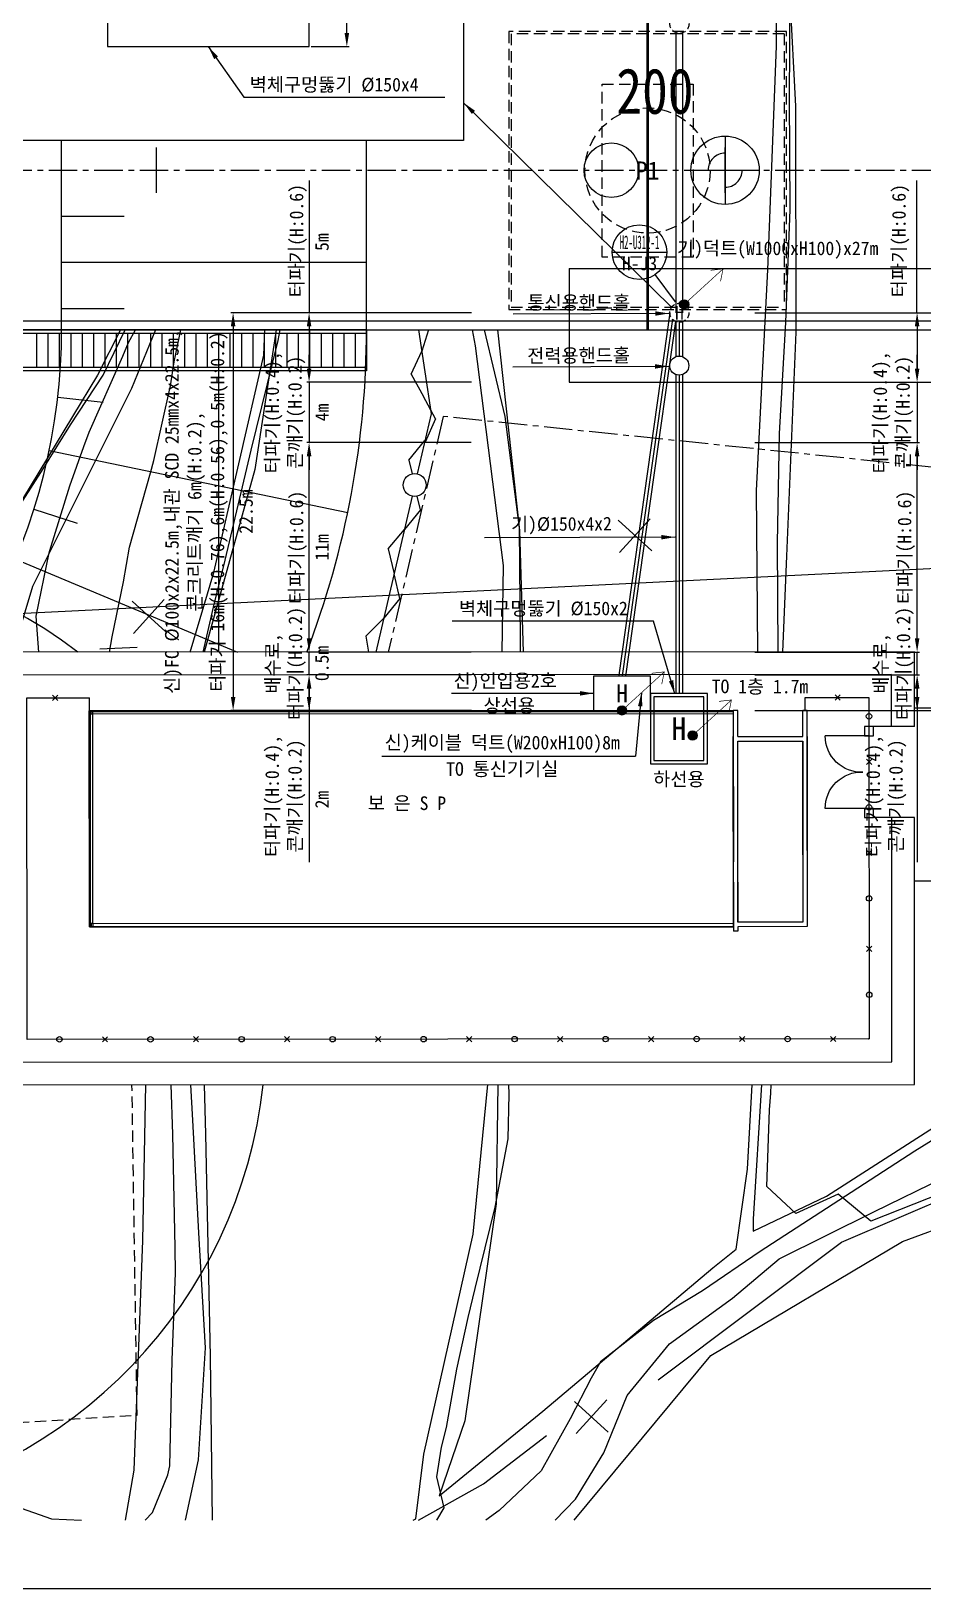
# Model space of a CAD drawing. Extents: x 47110 to 47479, y 244632 to 244785.
# Drawn here: x 47367.6 to 47406.8, y 244632 to 244700.4 of the extents above; entities that cross this region are included whole.
import ezdxf
from ezdxf.enums import TextEntityAlignment as Align

# ---------------------------------------------------------------- set-up
doc = ezdxf.new("R2010")
doc.units = 0
doc.header["$MEASUREMENT"] = 0
for name, pattern in [('A-CENTR01', [2, 1.25, -0.25, 0.25, -0.25]), ('CENTER', [2, 1.25, -0.25, 0.25, -0.25]), ('DASHED', [0.75, 0.5, -0.25]), ('HIDDEN', [0.375, 0.25, -0.125]), ('JTBR$0$DASHED', [0.75, 0.5, -0.25]), ('PM$0$CONTINUOUS', [0]), ('TYPE0', [0])]:
    doc.linetypes.add(name, pattern=pattern)
doc.layers.get('Defpoints').update_dxf_attribs({"linetype": 'CONTINUOUS'})
for name, color, linetype in [('TT-BASE', 253, 'CONTINUOUS'), ('TT-CNTL', 1, 'A-CENTR01'), ('TT-LEAL', 1, 'CONTINUOUS'), ('TT-LEAT', 3, 'CONTINUOUS'), ('TT-TEXT', 3, 'CONTINUOUS'), ('TX-LINE', 2, 'CONTINUOUS'), ('TZ-DIMS', 1, 'CONTINUOUS'), ('TZ-LEAL', 1, 'CONTINUOUS'), ('TZ-LINE', 7, 'CONTINUOUS'), ('TZ-TEX2', 3, 'CONTINUOUS'), ('TZ-TEXT', 6, 'CONTINUOUS')]:
    doc.layers.add(name, color=color, linetype=linetype)
doc.layers.add('TX-PAPR', color=2, linetype='CONTINUOUS', plot=False)
doc.styles.get("Standard").update_dxf_attribs({"font": 'GulimChe.ttf'})
doc.linetypes.add('ZIGZAG', pattern='A,0.00254,-5.08,[131,ltypeshp.shx,S=5.08,R=0,X=-5.08,Y=0],-10.16,[131,ltypeshp.shx,S=5.08,R=180,X=5.08,Y=0],-5.08', length=20.32254)
doc.dimstyles.new('D200', dxfattribs={"dimscale": 0.2, "dimtxt": 3, "dimasz": 3, "dimexe": 0.5, "dimexo": 0.5, "dimgap": 0.5, "dimtad": 1, "dimdec": 0, "dimzin": 1, "dimdsep": 46, "dimlunit": 6, "dimtxsty": 'Standard', "dimcen": 1, "dimclrd": 1, "dimclre": 1, "dimclrt": 3, "dimadec": 0, "dimazin": 0, "dimtfac": 1, "dimtdec": 0, "dimtix": 1, "dimtmove": 2, "dimatfit": 3, "dimfxl": 0, "dimtvp": 2, "dimlwd": -1, "dimlwe": -1, "dimarcsym": 0})
doc.dimstyles.new('지시선200', dxfattribs={"dimscale": 0.2, "dimtxt": 3, "dimasz": 3, "dimexe": 0.5, "dimexo": 0.5, "dimgap": 0.5, "dimtad": 1, "dimdec": 0, "dimzin": 1, "dimdsep": 46, "dimlunit": 6, "dimtxsty": 'Standard', "dimcen": 1, "dimclrd": 6, "dimclre": 6, "dimclrt": 3, "dimadec": 0, "dimazin": 0, "dimtfac": 1, "dimtdec": 0, "dimtix": 1, "dimtmove": 2, "dimatfit": 3, "dimfxl": 0, "dimtvp": 2, "dimlwd": -1, "dimlwe": -1, "dimarcsym": 0})

# ---------------------------------------------------------------- blocks, each defined once
blk = doc.blocks.new('*D8')
at = {"layer": 'Defpoints', "color": 0}
for p in [(47379.836, 244708.964), (47381.497, 244708.964), (47379.836, 244699.724)]:
    blk.add_point(p, dxfattribs=at)
at = {"layer": 'TZ-DIMS', "color": 1}
for p, q in [((47379.936, 244708.964), (47381.597, 244708.964)), ((47381.497, 244700.324), (47381.497, 244708.364)), ((47379.936, 244699.724), (47381.597, 244699.724))]:
    blk.add_line(p, q, dxfattribs=at)
for points in [[(47381.397, 244708.364), (47381.597, 244708.364), (47381.497, 244708.964)], [(47381.397, 244700.324), (47381.597, 244700.324), (47381.497, 244699.724)]]:
    blk.add_solid(points, dxfattribs=at)
at = {"layer": 'TZ-DIMS', "color": 3, "insert": (47381.09, 244704.344), "char_height": 0.6, "attachment_point": 5, "rotation": 90}
blk.add_mtext('2.0', dxfattribs=at)
blk = doc.blocks.new('*D19')
at = {"layer": 'Defpoints', "color": 0, "ltscale": 2}
for p in [(47387.073, 244688.038), (47376.5, 244670.565), (47387.07, 244670.565)]:
    blk.add_point(p, dxfattribs=at)
at = {"layer": 'TZ-TEXT', "color": 1, "ltscale": 2}
for p, q in [((47386.973, 244688.038), (47376.4, 244688.038)), ((47376.5, 244687.438), (47376.5, 244671.165)), ((47386.97, 244670.565), (47376.4, 244670.565))]:
    blk.add_line(p, q, dxfattribs=at)
for points in [[(47376.4, 244687.438), (47376.6, 244687.438), (47376.5, 244688.038)], [(47376.4, 244671.165), (47376.6, 244671.165), (47376.5, 244670.565)]]:
    blk.add_solid(points, dxfattribs=at)
at = {"layer": 'TZ-TEXT', "color": 3, "ltscale": 2, "insert": (47374.887, 244679.302), "char_height": 0.8, "attachment_point": 5, "rotation": 90}
blk.add_mtext('{\\H0.75x;\\C6;신)FC Ø100x2x22.5m,내관 SCD 25mmx4x22.5m,\\P콘크리트깨기 6m(H:0.2),\\P터파기 16m(H:0.76),6m(H:0.56),0.5m(H:0.2)}', dxfattribs=at)
blk = doc.blocks.new('*D20')
at = {"layer": 'Defpoints', "color": 0, "ltscale": 2}
for p in [(47379.838, 244672.131), (47387.069, 244672.131), (47387.07, 244670.565)]:
    blk.add_point(p, dxfattribs=at)
at = {"layer": 'TZ-TEXT', "color": 1, "ltscale": 2}
for p, q in [((47386.969, 244672.131), (47379.738, 244672.131)), ((47379.838, 244671.165), (47379.838, 244671.531)), ((47386.97, 244670.565), (47379.738, 244670.565))]:
    blk.add_line(p, q, dxfattribs=at)
for points in [[(47379.738, 244671.531), (47379.938, 244671.531), (47379.838, 244672.131)], [(47379.738, 244671.165), (47379.938, 244671.165), (47379.838, 244670.565)]]:
    blk.add_solid(points, dxfattribs=at)
at = {"layer": 'TZ-TEXT', "color": 3, "ltscale": 2, "insert": (47378.793, 244666.811), "char_height": 0.8, "attachment_point": 5, "rotation": 90}
blk.add_mtext('{\\H0.75x;\\C6;터파기(H:0.4),\\P콘깨기(H:0.2)}', dxfattribs=at)
blk = doc.blocks.new('*D21')
at = {"layer": 'Defpoints', "color": 0, "ltscale": 2}
for p in [(47379.838, 244673.131), (47387.068, 244673.131), (47387.069, 244672.131)]:
    blk.add_point(p, dxfattribs=at)
at = {"layer": 'TZ-TEXT', "color": 1, "ltscale": 2}
for p, q in [((47379.838, 244673.731), (47379.838, 244674.331)), ((47386.968, 244673.131), (47379.738, 244673.131)), ((47379.838, 244672.131), (47379.838, 244673.131)), ((47386.969, 244672.131), (47379.738, 244672.131)), ((47379.838, 244671.531), (47379.838, 244670.931))]:
    blk.add_line(p, q, dxfattribs=at)
for points in [[(47379.738, 244673.731), (47379.938, 244673.731), (47379.838, 244673.131)], [(47379.738, 244671.531), (47379.938, 244671.531), (47379.838, 244672.131)]]:
    blk.add_solid(points, dxfattribs=at)
at = {"layer": 'TZ-TEXT', "color": 3, "ltscale": 2, "insert": (47378.813, 244672.631), "char_height": 0.8, "attachment_point": 5, "rotation": 90}
blk.add_mtext('{\\H0.75x;\\C6;배수로,\\P터파기(H:0.2)}', dxfattribs=at)
blk = doc.blocks.new('*D22')
at = {"layer": 'Defpoints', "color": 0, "ltscale": 2}
for p in [(47379.838, 244682.331), (47387.068, 244682.331), (47387.068, 244673.131)]:
    blk.add_point(p, dxfattribs=at)
at = {"layer": 'TZ-TEXT', "color": 1, "ltscale": 2}
for p, q in [((47386.968, 244682.331), (47379.738, 244682.331)), ((47379.838, 244673.731), (47379.838, 244681.731)), ((47386.968, 244673.131), (47379.738, 244673.131))]:
    blk.add_line(p, q, dxfattribs=at)
for points in [[(47379.738, 244681.731), (47379.938, 244681.731), (47379.838, 244682.331)], [(47379.738, 244673.731), (47379.938, 244673.731), (47379.838, 244673.131)]]:
    blk.add_solid(points, dxfattribs=at)
at = {"layer": 'TZ-TEXT', "color": 3, "ltscale": 2, "insert": (47379.361, 244677.731), "char_height": 0.8, "attachment_point": 5, "rotation": 90}
blk.add_mtext('{\\H0.75x;\\C6;터파기(H:0.6)}', dxfattribs=at)
blk = doc.blocks.new('*D23')
at = {"layer": 'Defpoints', "color": 0, "ltscale": 2}
for p in [(47387.073, 244688.038), (47379.838, 244684.982), (47387.073, 244684.982)]:
    blk.add_point(p, dxfattribs=at)
at = {"layer": 'TZ-TEXT', "color": 1, "ltscale": 2}
for p, q in [((47386.973, 244688.038), (47379.738, 244688.038)), ((47379.838, 244687.438), (47379.838, 244685.582)), ((47386.973, 244684.982), (47379.738, 244684.982))]:
    blk.add_line(p, q, dxfattribs=at)
for points in [[(47379.738, 244687.438), (47379.938, 244687.438), (47379.838, 244688.038)], [(47379.738, 244685.582), (47379.938, 244685.582), (47379.838, 244684.982)]]:
    blk.add_solid(points, dxfattribs=at)
at = {"layer": 'TZ-TEXT', "color": 3, "ltscale": 2, "insert": (47379.361, 244691.201), "char_height": 0.8, "attachment_point": 5, "rotation": 90}
blk.add_mtext('{\\H0.75x;\\C6;터파기(H:0.6)}', dxfattribs=at)
blk = doc.blocks.new('*D24')
at = {"layer": 'Defpoints', "color": 0, "ltscale": 2}
for p in [(47387.073, 244684.982), (47379.838, 244682.331), (47387.068, 244682.331)]:
    blk.add_point(p, dxfattribs=at)
at = {"layer": 'TZ-TEXT', "color": 1, "ltscale": 2}
for p, q in [((47379.838, 244685.582), (47379.838, 244686.182)), ((47386.973, 244684.982), (47379.738, 244684.982)), ((47379.838, 244684.982), (47379.838, 244682.331)), ((47386.968, 244682.331), (47379.738, 244682.331)), ((47379.838, 244681.731), (47379.838, 244681.131))]:
    blk.add_line(p, q, dxfattribs=at)
for points in [[(47379.738, 244685.582), (47379.938, 244685.582), (47379.838, 244684.982)], [(47379.738, 244681.731), (47379.938, 244681.731), (47379.838, 244682.331)]]:
    blk.add_solid(points, dxfattribs=at)
at = {"layer": 'TZ-TEXT', "color": 3, "ltscale": 2, "insert": (47378.793, 244683.656), "char_height": 0.8, "attachment_point": 5, "rotation": 90}
blk.add_mtext('{\\H0.75x;\\C6;터파기(H:0.4),\\P콘깨기(H:0.2)}', dxfattribs=at)
blk = doc.blocks.new('*D25')
at = {"layer": 'Defpoints', "color": 0, "ltscale": 2}
for p in [(47399.324, 244688.038), (47399.327, 244670.565), (47411.896, 244670.565)]:
    blk.add_point(p, dxfattribs=at)
at = {"layer": 'TZ-TEXT', "color": 1, "ltscale": 2}
for p, q in [((47399.424, 244688.038), (47411.996, 244688.038)), ((47411.896, 244687.438), (47411.896, 244671.165)), ((47399.427, 244670.565), (47411.996, 244670.565))]:
    blk.add_line(p, q, dxfattribs=at)
for points in [[(47411.796, 244687.438), (47411.996, 244687.438), (47411.896, 244688.038)], [(47411.796, 244671.165), (47411.996, 244671.165), (47411.896, 244670.565)]]:
    blk.add_solid(points, dxfattribs=at)
at = {"layer": 'TZ-TEXT', "color": 3, "ltscale": 2, "insert": (47410.282, 244679.302), "char_height": 0.8, "attachment_point": 5, "rotation": 90}
blk.add_mtext('{\\H0.75x;\\C6;신)FC Ø100x2x22.5m,내관 SCD 25mmx4x22.5m,\\P콘크리트깨기 6m(H:0.2),\\P터파기 16m(H:0.76),6m(H:0.56),0.5m(H:0.2)}', dxfattribs=at)
blk = doc.blocks.new('*D26')
at = {"layer": 'Defpoints', "color": 0, "ltscale": 2}
for p in [(47399.328, 244672.131), (47406.559, 244672.131), (47399.327, 244670.565)]:
    blk.add_point(p, dxfattribs=at)
at = {"layer": 'TZ-TEXT', "color": 1, "ltscale": 2}
for p, q in [((47399.428, 244672.131), (47406.659, 244672.131)), ((47406.559, 244671.165), (47406.559, 244671.531)), ((47399.427, 244670.565), (47406.659, 244670.565))]:
    blk.add_line(p, q, dxfattribs=at)
for points in [[(47406.459, 244671.531), (47406.659, 244671.531), (47406.559, 244672.131)], [(47406.459, 244671.165), (47406.659, 244671.165), (47406.559, 244670.565)]]:
    blk.add_solid(points, dxfattribs=at)
at = {"layer": 'TZ-TEXT', "color": 3, "ltscale": 2, "insert": (47405.204, 244666.811), "char_height": 0.8, "attachment_point": 5, "rotation": 90}
blk.add_mtext('{\\H0.75x;\\C6;터파기(H:0.4),\\P콘깨기(H:0.2)}', dxfattribs=at)
blk = doc.blocks.new('*D27')
at = {"layer": 'Defpoints', "color": 0, "ltscale": 2}
for p in [(47399.328, 244673.131), (47406.559, 244673.131), (47399.328, 244672.131)]:
    blk.add_point(p, dxfattribs=at)
at = {"layer": 'TZ-TEXT', "color": 1, "ltscale": 2}
for p, q in [((47406.559, 244673.731), (47406.559, 244674.331)), ((47399.428, 244673.131), (47406.659, 244673.131)), ((47406.559, 244672.131), (47406.559, 244673.131)), ((47399.428, 244672.131), (47406.659, 244672.131)), ((47406.559, 244671.531), (47406.559, 244670.931))]:
    blk.add_line(p, q, dxfattribs=at)
for points in [[(47406.459, 244673.731), (47406.659, 244673.731), (47406.559, 244673.131)], [(47406.459, 244671.531), (47406.659, 244671.531), (47406.559, 244672.131)]]:
    blk.add_solid(points, dxfattribs=at)
at = {"layer": 'TZ-TEXT', "color": 3, "ltscale": 2, "insert": (47405.535, 244672.631), "char_height": 0.8, "attachment_point": 5, "rotation": 90}
blk.add_mtext('{\\H0.75x;\\C6;배수로,\\P터파기(H:0.2)}', dxfattribs=at)
blk = doc.blocks.new('*D28')
at = {"layer": 'Defpoints', "color": 0, "ltscale": 2}
for p in [(47399.328, 244682.331), (47406.559, 244682.331), (47399.328, 244673.131)]:
    blk.add_point(p, dxfattribs=at)
at = {"layer": 'TZ-TEXT', "color": 1, "ltscale": 2}
for p, q in [((47399.428, 244682.331), (47406.659, 244682.331)), ((47406.559, 244673.731), (47406.559, 244681.731)), ((47399.428, 244673.131), (47406.659, 244673.131))]:
    blk.add_line(p, q, dxfattribs=at)
for points in [[(47406.459, 244681.731), (47406.659, 244681.731), (47406.559, 244682.331)], [(47406.459, 244673.731), (47406.659, 244673.731), (47406.559, 244673.131)]]:
    blk.add_solid(points, dxfattribs=at)
at = {"layer": 'TZ-TEXT', "color": 3, "ltscale": 2, "insert": (47406.082, 244677.731), "char_height": 0.8, "attachment_point": 5, "rotation": 90}
blk.add_mtext('{\\H0.75x;\\C6;터파기(H:0.6)}', dxfattribs=at)
blk = doc.blocks.new('*D29')
at = {"layer": 'Defpoints', "color": 0, "ltscale": 2}
for p in [(47399.324, 244688.038), (47399.324, 244684.982), (47406.559, 244684.982)]:
    blk.add_point(p, dxfattribs=at)
at = {"layer": 'TZ-TEXT', "color": 1, "ltscale": 2}
for p, q in [((47399.424, 244688.038), (47406.659, 244688.038)), ((47406.559, 244687.438), (47406.559, 244685.582)), ((47399.424, 244684.982), (47406.659, 244684.982))]:
    blk.add_line(p, q, dxfattribs=at)
for points in [[(47406.459, 244687.438), (47406.659, 244687.438), (47406.559, 244688.038)], [(47406.459, 244685.582), (47406.659, 244685.582), (47406.559, 244684.982)]]:
    blk.add_solid(points, dxfattribs=at)
at = {"layer": 'TZ-TEXT', "color": 3, "ltscale": 2, "insert": (47405.836, 244691.201), "char_height": 0.8, "attachment_point": 5, "rotation": 90}
blk.add_mtext('{\\H0.75x;\\C6;터파기(H:0.6)}', dxfattribs=at)
blk = doc.blocks.new('*D30')
at = {"layer": 'Defpoints', "color": 0, "ltscale": 2}
for p in [(47399.324, 244684.982), (47399.328, 244682.331), (47406.559, 244682.331)]:
    blk.add_point(p, dxfattribs=at)
at = {"layer": 'TZ-TEXT', "color": 1, "ltscale": 2}
for p, q in [((47406.559, 244685.582), (47406.559, 244686.182)), ((47399.424, 244684.982), (47406.659, 244684.982)), ((47406.559, 244684.982), (47406.559, 244682.331)), ((47399.428, 244682.331), (47406.659, 244682.331)), ((47406.559, 244681.731), (47406.559, 244681.131))]:
    blk.add_line(p, q, dxfattribs=at)
for points in [[(47406.459, 244685.582), (47406.659, 244685.582), (47406.559, 244684.982)], [(47406.459, 244681.731), (47406.659, 244681.731), (47406.559, 244682.331)]]:
    blk.add_solid(points, dxfattribs=at)
at = {"layer": 'TZ-TEXT', "color": 3, "ltscale": 2, "insert": (47405.515, 244683.656), "char_height": 0.8, "attachment_point": 5, "rotation": 90}
blk.add_mtext('{\\H0.75x;\\C6;터파기(H:0.4),\\P콘깨기(H:0.2)}', dxfattribs=at)

msp = doc.modelspace()

# ---------------------------------------------------------------- hatches: boundary and pattern name
at = {"layer": 'TZ-LINE'}
h = msp.add_hatch(color=256, dxfattribs=at)
h.dxf.hatch_style = 1
h.paths.add_polyline_path([(47396.122, 244688.403, 1), (47396.522, 244688.403, 1)])
h = msp.add_hatch(color=256, dxfattribs=at)
h.dxf.hatch_style = 1
h.paths.add_polyline_path([(47393.391, 244670.568, 1), (47393.791, 244670.568, 1)])
h = msp.add_hatch(color=256, dxfattribs=at)
h.dxf.hatch_style = 1
h.paths.add_polyline_path([(47396.49, 244669.469, 1), (47396.89, 244669.469, 1)])

# ---------------------------------------------------------------- linework, layer by layer
at = {"layer": 'TT-BASE', "linetype": 'Continuous'}
for p, q in [((47400.381, 244699.75), (47400.385, 244709.539)), ((47400.691, 244707.071), (47401.214, 244697.108)), ((47400.952, 244697.511), (47400.98, 244702.313)), ((47368.962, 244687.34), (47368.962, 244701.296)), ((47368.962, 244687.34), (47368.962, 244701.296)), ((47382.362, 244687.296), (47382.362, 244701.798)), ((47371.715, 244700.204), (47368.962, 244700.204)), ((47371.715, 244700.204), (47368.962, 244700.204)), ((47369.926, 244700.204), (47369.908, 244700.171)), ((47400, 244689.915), (47400.381, 244699.75)), ((47400.98, 244692.576), (47400.952, 244697.511)), ((47401.214, 244697.108), (47401.23, 244687.186)), ((47371.715, 244696.269), (47368.962, 244696.269)), ((47371.715, 244696.269), (47368.962, 244696.269)), ((47398.12, 244695.796), (47398.12, 244692.796)), ((47373.115, 244695.3), (47373.115, 244693.3)), ((47396.62, 244694.296), (47399.62, 244694.296)), ((47400.788, 244687.611), (47400.98, 244692.576)), ((47371.715, 244692.269), (47368.962, 244692.269)), ((47371.715, 244692.269), (47368.962, 244692.269)), ((47382.362, 244690.236), (47368.962, 244690.236)), ((47382.362, 244690.236), (47368.962, 244690.236)), ((47399.506, 244680.234), (47400, 244689.915)), ((47371.715, 244688.204), (47368.962, 244688.204)), ((47371.715, 244688.204), (47368.962, 244688.204)), ((47400.512, 244682.739), (47400.788, 244687.611)), ((47379.862, 244687.282), (47342.862, 244687.282)), ((47379.862, 244687.132), (47342.862, 244687.132)), ((47367.862, 244687.132), (47367.862, 244685.632)), ((47368.362, 244687.132), (47368.362, 244685.632)), ((47368.862, 244687.132), (47368.862, 244685.632)), ((47369.362, 244687.132), (47369.362, 244685.632)), ((47369.862, 244687.132), (47369.862, 244685.632)), ((47370.362, 244687.132), (47370.362, 244685.632)), ((47371.555, 244687.282), (47370.542, 244685.301)), ((47370.787, 244685.299), (47371.75, 244687.282)), ((47370.862, 244687.132), (47370.862, 244685.632)), ((47371.362, 244687.132), (47371.362, 244685.632)), ((47371.862, 244687.132), (47371.862, 244685.632)), ((47371.898, 244686.723), (47372.213, 244687.282)), ((47373.089, 244687.282), (47372.037, 244684.707)), ((47372.362, 244687.132), (47372.362, 244685.632)), ((47372.862, 244687.132), (47372.862, 244685.632)), ((47373.362, 244687.132), (47373.362, 244685.632)), ((47373.862, 244687.132), (47373.862, 244685.632)), ((47373.909, 244685.879), (47374.208, 244687.282)), ((47374.362, 244687.132), (47374.362, 244685.632)), ((47374.862, 244687.132), (47374.862, 244685.632)), ((47375.362, 244687.132), (47375.362, 244685.632)), ((47375.862, 244687.132), (47375.862, 244685.632)), ((47376.362, 244687.132), (47376.362, 244685.632)), ((47376.862, 244687.132), (47376.862, 244685.632)), ((47377.362, 244687.132), (47377.362, 244685.632)), ((47378.39, 244687.282), (47377.455, 244681.158)), ((47377.846, 244686.175), (47377.892, 244687.282)), ((47377.862, 244687.132), (47377.862, 244685.632)), ((47378.362, 244687.132), (47378.362, 244685.632)), ((47378.479, 244686.814), (47378.56, 244687.282)), ((47378.862, 244687.132), (47378.862, 244685.632)), ((47379.362, 244687.132), (47379.362, 244685.632)), ((47379.862, 244687.282), (47379.862, 244685.482)), ((47382.362, 244687.282), (47379.862, 244687.282)), ((47379.862, 244687.282), (47379.862, 244685.482)), ((47379.862, 244687.282), (47379.862, 244685.482)), ((47382.362, 244687.132), (47379.862, 244687.132)), ((47379.862, 244687.132), (47379.862, 244685.632)), ((47380.362, 244687.132), (47380.362, 244685.632)), ((47380.862, 244687.132), (47380.862, 244685.632)), ((47381.362, 244687.132), (47381.362, 244685.632)), ((47381.862, 244687.132), (47381.862, 244685.632)), ((47382.362, 244687.282), (47382.362, 244685.482)), ((47387.156, 244686.588), (47387.018, 244687.282)), ((47388.46, 244683.483), (47387.548, 244687.282)), ((47388.12, 244687.282), (47389.08, 244678.471)), ((47401.23, 244687.186), (47400.818, 244677.351)), ((47371.647, 244686.129), (47371.898, 244686.723)), ((47377.294, 244681.995), (47378.479, 244686.814)), ((47388.375, 244676.942), (47387.156, 244686.588)), ((47379.862, 244685.632), (47342.862, 244685.632)), ((47370.172, 244682.788), (47371.647, 244686.129)), ((47373.743, 244684.827), (47373.909, 244685.879)), ((47375.658, 244676.621), (47377.846, 244686.175)), ((47382.362, 244685.632), (47379.862, 244685.632)), ((47379.862, 244685.482), (47342.862, 244685.482)), ((47370.542, 244685.301), (47365.402, 244676.818)), ((47369.356, 244683.12), (47370.787, 244685.299)), ((47382.362, 244685.482), (47379.862, 244685.482)), ((47372.037, 244684.707), (47367.682, 244676.016)), ((47368.795, 244684.332), (47370.782, 244684.105)), ((47373.014, 244681.551), (47373.743, 244684.827)), ((47389.092, 244678.589), (47388.46, 244683.483)), ((47368.157, 244681.18), (47369.356, 244683.12)), ((47369.323, 244680.428), (47369.932, 244682.165)), ((47369.932, 244682.165), (47370.172, 244682.788)), ((47400.422, 244677.915), (47400.512, 244682.739)), ((47368.418, 244681.983), (47381.535, 244679.257)), ((47372.868, 244681.002), (47373.014, 244681.551)), ((47376.152, 244677.162), (47377.294, 244681.995)), ((47366.839, 244679.12), (47368.157, 244681.18)), ((47371.953, 244677.74), (47372.868, 244681.002)), ((47377.455, 244681.158), (47375.232, 244673.126)), ((47368.439, 244677.596), (47369.323, 244680.428)), ((47399.561, 244673.137), (47399.506, 244680.234)), ((47367.744, 244679.403), (47369.651, 244678.798)), ((47389.08, 244678.471), (47389.253, 244673.132)), ((47389.131, 244673.633), (47389.092, 244678.589)), ((47367.839, 244674.706), (47368.414, 244677.492)), ((47368.414, 244677.492), (47368.439, 244677.596)), ((47371.684, 244676.213), (47371.953, 244677.74)), ((47400.459, 244673.137), (47400.422, 244677.915)), ((47400.818, 244677.351), (47400.639, 244673.137)), ((47366.942, 244677.214), (47376.696, 244673.126)), ((47375.643, 244675.101), (47376.152, 244677.162)), ((47388.319, 244673.132), (47388.375, 244676.942)), ((47367.682, 244676.016), (47366.817, 244673.122)), ((47371.19, 244673.798), (47371.684, 244676.213)), ((47374.607, 244673.126), (47375.658, 244676.621)), ((47367.959, 244673.122), (47367.839, 244674.706)), ((47375.177, 244673.126), (47375.643, 244675.101)), ((47371.061, 244673.124), (47371.19, 244673.798)), ((47389.127, 244673.132), (47389.131, 244673.633)), ((47372.53, 244647.283), (47372.668, 244654.125)), ((47373.853, 244651.956), (47373.772, 244654.125)), ((47374.726, 244652.572), (47374.645, 244654.126)), ((47375.228, 244654.126), (47375.293, 244651.952)), ((47387.045, 244647.566), (47387.699, 244654.132)), ((47388.139, 244654.132), (47388.06, 244648.897)), ((47388.624, 244653.711), (47388.621, 244654.132)), ((47399.098, 244650.421), (47399.308, 244654.137)), ((47399.713, 244654.137), (47399.349, 244648.225)), ((47400.127, 244653.763), (47400.146, 244654.137)), ((47402.583, 244649.233), (47411.005, 244654.652)), ((47388.585, 244651.758), (47388.624, 244653.711)), ((47400.078, 244653.023), (47400.127, 244653.763)), ((47399.954, 244649.663), (47400.078, 244653.023)), ((47409.377, 244653.033), (47406.462, 244651.216)), ((47374.992, 244647.617), (47374.726, 244652.572)), ((47373.959, 244646.969), (47373.853, 244651.956)), ((47375.293, 244651.952), (47375.493, 244642.187)), ((47388.015, 244648.749), (47388.585, 244651.758)), ((47406.462, 244651.216), (47403.12, 244649.041)), ((47403.236, 244647.213), (47412.336, 244651.105)), ((47398.605, 244646.909), (47399.098, 244650.421)), ((47409.232, 244650.002), (47404.526, 244648.141)), ((47404.66, 244648.546), (47407.77, 244650.07)), ((47401.224, 244648.474), (47399.954, 244649.663)), ((47403.089, 244649.32), (47401.224, 244648.474)), ((47404.526, 244648.141), (47403.089, 244649.32)), ((47388.06, 244648.897), (47386.684, 244639.372)), ((47387.141, 244645.176), (47388.015, 244648.749)), ((47399.361, 244647.699), (47402.583, 244649.233)), ((47403.12, 244649.041), (47399.659, 244646.811)), ((47405.921, 244647.243), (47411.07, 244649.161)), ((47399.349, 244648.225), (47399.361, 244647.699)), ((47400.495, 244646.487), (47404.66, 244648.546)), ((47372.146, 244637.195), (47372.53, 244647.283)), ((47375.291, 244642.574), (47374.992, 244647.617)), ((47384.884, 244637.908), (47387.045, 244647.566)), ((47397.495, 244642.234), (47405.921, 244647.243)), ((47373.968, 244645.86), (47373.959, 244646.969)), ((47395.185, 244641.164), (47403.236, 244647.213)), ((47399.659, 244646.811), (47397.128, 244645.07)), ((47397.575, 244646.093), (47398.605, 244646.909)), ((47373.828, 244642.025), (47373.968, 244645.86)), ((47390.115, 244639.788), (47397.575, 244646.093)), ((47398.449, 244644.756), (47400.495, 244646.487)), ((47386.831, 244643.901), (47387.141, 244645.176)), ((47397.128, 244645.07), (47394.978, 244643.768)), ((47395.682, 244642.75), (47398.449, 244644.756)), ((47386.327, 244641.633), (47386.831, 244643.901)), ((47394.978, 244643.768), (47392.646, 244641.957)), ((47374.98, 244637.659), (47375.291, 244642.574)), ((47393.823, 244640.476), (47395.682, 244642.75)), ((47373.714, 244637.393), (47373.828, 244642.025)), ((47375.493, 244642.187), (47375.585, 244635.008)), ((47391.482, 244635.009), (47397.495, 244642.234)), ((47392.646, 244641.957), (47392.232, 244641.236)), ((47385.87, 244639.069), (47386.327, 244641.633)), ((47392.232, 244641.236), (47391.316, 244639.453)), ((47392.798, 244637.966), (47393.823, 244640.476)), ((47385.556, 244636.077), (47390.115, 244639.788)), ((47386.684, 244639.372), (47385.556, 244636.077)), ((47385.654, 244638.21), (47385.87, 244639.069)), ((47391.316, 244639.453), (47390.036, 244637.165)), ((47387.505, 244636.602), (47390.27, 244638.719)), ((47374.4, 244635.008), (47374.98, 244637.659)), ((47384.525, 244635.064), (47384.884, 244637.908)), ((47385.456, 244636.906), (47385.654, 244638.21)), ((47391.55, 244635.93), (47392.798, 244637.966)), ((47371.776, 244635.008), (47372.146, 244637.195)), ((47372.96, 244635.338), (47373.628, 244636.993)), ((47373.628, 244636.993), (47373.714, 244637.393)), ((47390.036, 244637.165), (47388.196, 244635.425)), ((47364.692, 244636.397), (47368.52, 244635.068)), ((47384.645, 244635.009), (47387.505, 244636.602)), ((47385.776, 244635.547), (47385.456, 244636.906)), ((47390.656, 244635.009), (47391.55, 244635.93)), ((47368.52, 244635.068), (47369.84, 244635.008)), ((47372.633, 244635.008), (47372.96, 244635.338)), ((47384.407, 244635.009), (47384.525, 244635.064)), ((47385.449, 244635.009), (47385.776, 244635.547)), ((47388.196, 244635.425), (47387.605, 244635.009))]:
    msp.add_line(p, q, dxfattribs=at)
at = {"layer": 'TT-BASE'}
for p, q in [((47394.687, 244701.282), (47394.687, 244687.282)), ((47394.737, 244701.282), (47394.737, 244687.282)), ((47391.262, 244689.982), (47428.375, 244689.982)), ((47391.262, 244689.982), (47391.262, 244684.982)), ((47354.712, 244687.682), (47478.273, 244687.681)), ((47354.712, 244687.282), (47478.273, 244687.281)), ((47384.648, 244687.282), (47385.205, 244683.595)), ((47385.089, 244687.282), (47384.789, 244686.355)), ((47384.325, 244685.338), (47384.789, 244686.355)), ((47384.325, 244685.338), (47384.861, 244684.356)), ((47391.262, 244684.982), (47428.394, 244684.982)), ((47385.397, 244683.375), (47384.861, 244684.356)), ((47385.205, 244683.595), (47384.591, 244680.957)), ((47385.397, 244683.375), (47384.933, 244682.358)), ((47384.218, 244681.557), (47384.931, 244682.418)), ((47384.218, 244681.557), (47384.361, 244680.956)), ((47320.401, 244672.534), (47478.273, 244680.299)), ((47384.364, 244679.983), (47382.768, 244673.129)), ((47384.738, 244679.383), (47384.024, 244678.522)), ((47384.738, 244679.383), (47384.594, 244679.984)), ((47394.898, 244677.578), (47393.416, 244678.921)), ((47393.486, 244677.509), (47394.829, 244678.991)), ((47383.31, 244677.661), (47384.024, 244678.522)), ((47383.31, 244677.661), (47383.571, 244676.574)), ((47383.831, 244675.487), (47383.571, 244676.574)), ((47373.541, 244674.025), (47372.059, 244675.368)), ((47372.128, 244673.955), (47373.471, 244675.437)), ((47383.831, 244675.487), (47383.117, 244674.626)), ((47382.337, 244673.825), (47383.117, 244674.626)), ((47370.637, 244673.268), (47372.286, 244673.349)), ((47382.337, 244673.825), (47382.447, 244673.129)), ((47406.438, 244673.14), (47365.438, 244673.121)), ((47406.439, 244669.861), (47406.438, 244673.14)), ((47405.438, 244672.14), (47366.438, 244672.122)), ((47405.439, 244669.86), (47405.438, 244672.14)), ((47368.564, 244671.238), (47368.796, 244671.007)), ((47368.565, 244671.007), (47368.796, 244671.239)), ((47403.184, 244671.023), (47402.953, 244671.254)), ((47402.953, 244671.023), (47403.184, 244671.254)), ((47398.48, 244670.571), (47370.18, 244670.558)), ((47370.184, 244661.058), (47370.18, 244670.558)), ((47370.18, 244670.558), (47370.184, 244661.058)), ((47370.194, 244670.558), (47370.194, 244671.124)), ((47370.205, 244670.533), (47398.48, 244670.546)), ((47370.305, 244670.533), (47370.205, 244670.533)), ((47370.209, 244661.063), (47370.205, 244670.533)), ((47370.205, 244670.513), (47398.48, 244670.526)), ((47370.229, 244661.063), (47370.225, 244670.533)), ((47370.255, 244670.433), (47370.255, 244670.533)), ((47370.33, 244670.533), (47370.33, 244670.558)), ((47370.33, 244670.408), (47370.33, 244670.513)), ((47398.68, 244670.571), (47398.48, 244670.571)), ((47398.48, 244670.571), (47398.483, 244663.921)), ((47398.68, 244669.421), (47398.68, 244670.571)), ((47401.73, 244670.572), (47401.53, 244670.572)), ((47401.53, 244669.422), (47401.53, 244670.572)), ((47401.638, 244671.138), (47404.439, 244671.139)), ((47401.638, 244670.572), (47401.638, 244671.138)), ((47401.733, 244664.422), (47401.73, 244670.572)), ((47404.439, 244671.139), (47404.455, 244656.139)), ((47370.205, 244670.408), (47370.18, 244670.408)), ((47370.255, 244670.433), (47370.205, 244670.433)), ((47370.33, 244670.408), (47370.225, 244670.408)), ((47398.48, 244670.421), (47370.33, 244670.408)), ((47370.334, 244661.208), (47370.33, 244670.408)), ((47404.642, 244669.86), (47404.242, 244669.86)), ((47404.242, 244669.86), (47404.242, 244669.46)), ((47406.439, 244669.861), (47404.642, 244669.86)), ((47404.642, 244669.46), (47404.642, 244669.86)), ((47398.484, 244661.071), (47398.48, 244669.421)), ((47398.68, 244669.421), (47401.53, 244669.422)), ((47398.68, 244669.221), (47401.53, 244669.222)), ((47398.684, 244661.271), (47398.68, 244669.221)), ((47398.683, 244663.921), (47398.68, 244669.221)), ((47401.53, 244669.222), (47401.534, 244661.272)), ((47401.533, 244664.222), (47401.53, 244669.222)), ((47401.73, 244669.422), (47401.733, 244664.222)), ((47404.442, 244669.46), (47402.522, 244669.459)), ((47404.242, 244669.46), (47404.642, 244669.46)), ((47404.562, 244668.197), (47404.33, 244668.428)), ((47404.331, 244668.197), (47404.562, 244668.428)), ((47404.443, 244666.26), (47402.523, 244666.259)), ((47404.643, 244666.26), (47404.243, 244666.26)), ((47404.243, 244666.26), (47404.243, 244665.86)), ((47404.243, 244665.86), (47404.643, 244665.86)), ((47404.643, 244665.86), (47404.643, 244666.26)), ((47406.441, 244665.861), (47404.643, 244665.86)), ((47405.446, 244655.14), (47405.441, 244665.86)), ((47406.446, 244654.14), (47406.441, 244665.861)), ((47404.564, 244664.197), (47404.332, 244664.428)), ((47404.332, 244664.197), (47404.564, 244664.428)), ((47401.733, 244664.222), (47401.734, 244661.072)), ((47398.483, 244663.021), (47398.484, 244660.871)), ((47398.683, 244663.021), (47398.684, 244661.271)), ((47370.209, 244661.208), (47370.184, 244661.208)), ((47370.184, 244661.058), (47398.484, 244661.071)), ((47370.184, 244661.058), (47394.534, 244661.069)), ((47370.259, 244661.183), (47370.209, 244661.183)), ((47370.209, 244661.083), (47398.484, 244661.096)), ((47370.209, 244661.063), (47398.484, 244661.076)), ((47370.334, 244661.208), (47370.229, 244661.208)), ((47370.259, 244661.183), (47370.259, 244661.083)), ((47370.334, 244661.208), (47398.484, 244661.221)), ((47370.334, 244661.208), (47370.334, 244661.083)), ((47370.334, 244661.083), (47370.334, 244661.058)), ((47401.534, 244661.272), (47398.684, 244661.271)), ((47401.734, 244661.072), (47398.684, 244661.071)), ((47398.684, 244661.071), (47398.684, 244660.871)), ((47398.684, 244660.871), (47398.484, 244660.871)), ((47404.566, 244659.988), (47404.335, 244660.219)), ((47404.335, 244659.988), (47404.566, 244660.219)), ((47370.753, 244656.008), (47370.984, 244656.24)), ((47370.753, 244656.239), (47370.985, 244656.008)), ((47374.753, 244656.01), (47374.984, 244656.241)), ((47374.753, 244656.241), (47374.985, 244656.01)), ((47378.753, 244656.012), (47378.984, 244656.243)), ((47378.753, 244656.243), (47378.985, 244656.012)), ((47382.753, 244656.014), (47382.984, 244656.245)), ((47382.753, 244656.245), (47382.985, 244656.014)), ((47386.753, 244656.015), (47386.984, 244656.247)), ((47386.753, 244656.247), (47386.985, 244656.015)), ((47390.753, 244656.017), (47390.984, 244656.249)), ((47390.753, 244656.249), (47390.985, 244656.017)), ((47394.753, 244656.019), (47394.984, 244656.251)), ((47394.753, 244656.25), (47394.985, 244656.019)), ((47398.753, 244656.021), (47398.984, 244656.252)), ((47398.753, 244656.252), (47398.985, 244656.021)), ((47402.753, 244656.023), (47402.984, 244656.254)), ((47402.753, 244656.254), (47402.985, 244656.023)), ((47404.428, 244656.139), (47404.455, 244656.139)), ((47366.446, 244655.122), (47405.446, 244655.14)), ((47365.446, 244654.122), (47406.446, 244654.14)), ((47392.987, 244638.875), (47391.505, 244640.218)), ((47391.575, 244638.805), (47392.918, 244640.287))]:
    msp.add_line(p, q, dxfattribs=at)
at = {"layer": 'TT-BASE', "linetype": 'JTBR$0$DASHED'}
for p, q in [((47388.612, 244700.382), (47388.612, 244688.182)), ((47400.812, 244700.382), (47388.612, 244700.382)), ((47388.712, 244700.282), (47388.712, 244688.282)), ((47400.712, 244700.282), (47388.712, 244700.282)), ((47400.712, 244700.282), (47400.712, 244688.282)), ((47400.812, 244688.182), (47400.812, 244700.382)), ((47392.712, 244698.082), (47396.712, 244698.082)), ((47392.712, 244690.482), (47392.712, 244698.082)), ((47396.712, 244698.082), (47396.712, 244690.482)), ((47396.712, 244690.482), (47392.712, 244690.482)), ((47388.712, 244688.282), (47400.712, 244688.282)), ((47388.612, 244688.182), (47400.812, 244688.182))]:
    msp.add_line(p, q, dxfattribs=at)
at = {"layer": 'TT-BASE', "linetype": 'TYPE0'}
msp.add_line((47398.12, 244693.296), (47398.12, 244695.296), dxfattribs=at)
at = {"layer": 'TT-BASE', "linetype": 'PM$0$CONTINUOUS'}
for p, q in [((47335.028, 244687.282), (47393.897, 244687.282)), ((47393.897, 244687.282), (47478.273, 244687.281))]:
    msp.add_line(p, q, dxfattribs=at)
at = {"layer": 'TT-BASE', "linetype": 'ByBlock'}
for p, q in [((47375.862, 244686.382), (47375.862, 244673.126)), ((47406.439, 244670.688), (47421.239, 244670.688)), ((47406.442, 244663.091), (47429.339, 244663.091))]:
    msp.add_line(p, q, dxfattribs=at)
at = {"layer": 'TT-BASE', "linetype": 'CENTER'}
for p, q in [((47385.73, 244683.482), (47383.319, 244673.129)), ((47411.299, 244680.832), (47385.73, 244683.482))]:
    msp.add_line(p, q, dxfattribs=at)
at = {"layer": 'TT-BASE', "linetype": 'DASHED'}
for p, q in [((47372.28, 244639.62), (47372.055, 244654.125)), ((47365.536, 244639.2), (47372.28, 244639.62))]:
    msp.add_line(p, q, dxfattribs=at)
at = {"layer": 'TT-BASE', "flags": 128}
msp.add_lwpolyline([(47404.428, 244656.139), (47367.446, 244656.122), (47367.439, 244671.122), (47370.194, 244671.124)], dxfattribs=at)
at = {"layer": 'TT-BASE', "linetype": 'JTBR$0$DASHED'}
msp.add_circle((47394.712, 244694.282), 2.75, dxfattribs=at)
at = {"layer": 'TT-BASE', "linetype": 'Continuous'}
for centre, radius in [((47398.12, 244694.296), 1.5), ((47393.121, 244694.298), 1.2), ((47393.121, 244694.298), 1.2)]:
    msp.add_circle(centre, radius, dxfattribs=at)
at = {"layer": 'TT-BASE'}
for centre, radius in [((47384.478, 244680.47), 0.5), ((47404.445, 244670.312), 0.12), ((47404.447, 244666.312), 0.12), ((47404.447, 244666.312), 0.12), ((47404.449, 244662.312), 0.12), ((47404.453, 244658.079), 0.12), ((47368.869, 244656.123), 0.12), ((47372.869, 244656.125), 0.12), ((47372.869, 244656.125), 0.12), ((47376.869, 244656.127), 0.12), ((47380.869, 244656.128), 0.12), ((47384.869, 244656.13), 0.12), ((47384.869, 244656.13), 0.12), ((47388.869, 244656.132), 0.12), ((47392.869, 244656.134), 0.12), ((47396.869, 244656.136), 0.12), ((47396.869, 244656.136), 0.12), ((47400.869, 244656.137), 0.12)]:
    msp.add_circle(centre, radius, dxfattribs=at)
at = {"layer": 'TT-BASE', "linetype": 'Continuous'}
for centre, radius, start, end in [((47398.12, 244694.296), 0.75, 135.00002, 180.00002), ((47398.12, 244694.296), 0.75, 90.00002, 135.00002), ((47398.12, 244694.296), 0.75, 270.00002, 315.00002), ((47398.12, 244694.296), 0.75, 315.00002, 0.00002), ((47342.862, 244687.282), 26.1, 303.68286, 0.12737), ((47342.862, 244687.296), 39.5, 338.98066, 0.00002)]:
    msp.add_arc(centre, radius, start, end, dxfattribs=at)
at = {"layer": 'TT-BASE'}
msp.add_arc((47356.865, 244656.396), 21.073, 52.53972, 353.82001, dxfattribs=at)
at = {"layer": 'TT-BASE', "extrusion": (0, 0, -1)}
for centre, start_param, end_param in [((47404.105, 244669.442), 2.09924, 3.725356), ((47404.107, 244666.277), 3.702828, 5.328943)]:
    msp.add_ellipse(centre, major_axis=(1.331, 0.859), ratio=1, start_param=start_param, end_param=end_param, dxfattribs=at)
at = {"layer": 'TT-CNTL'}
msp.add_lwpolyline([(47320.4, 244694.296), (47394.321, 244694.296), (47478.273, 244694.296)], dxfattribs=at)
at = {"layer": 'TT-LEAL'}
for p, q in [((47393.157, 244690.696), (47395.557, 244690.697)), ((47395.939, 244688.522), (47395.052, 244689.718))]:
    msp.add_line(p, q, dxfattribs=at)
at = {"layer": 'TT-LEAL', "linetype": 'HIDDEN'}
for centre in [(47396.114, 244700.725), (47396.113, 244688.038)]:
    msp.add_circle(centre, 0.42, dxfattribs=at)
at = {"layer": 'TT-LEAL'}
for centre, radius in [((47394.357, 244690.697), 1.2), ((47396.105, 244685.714), 0.42)]:
    msp.add_circle(centre, radius, dxfattribs=at)
at = {"layer": 'TX-PAPR'}
msp.add_lwpolyline([(47320.154, 244735.187), (47479.354, 244735.187), (47479.354, 244631.987), (47320.154, 244631.987)], close=True, dxfattribs=at)
at = {"layer": 'TZ-DIMS'}
for points in [[(47379.853, 244688.038), (47379.853, 244693.849)], [(47406.544, 244688.038), (47406.544, 244693.849)], [(47379.838, 244671.348), (47379.838, 244663.901)], [(47406.559, 244671.348), (47406.559, 244663.901)]]:
    msp.add_lwpolyline(points, dxfattribs=at)
at = {"layer": 'TZ-LEAL'}
msp.add_lwpolyline([(47383.03, 244668.562), (47394.189, 244668.562)], dxfattribs=at)
at = {"layer": 'TZ-LINE'}
for points in [[(47395.963, 244688.038), (47395.963, 244700.333)], [(47396.263, 244688.038), (47396.263, 244700.332)], [(47395.693, 244688.038), (47393.445, 244672.116)], [(47395.942, 244687.655), (47393.742, 244672.074)], [(47395.955, 244687.649), (47395.955, 244686.107)], [(47396.255, 244687.643), (47396.255, 244686.107)], [(47395.955, 244685.322), (47395.955, 244671.319)], [(47396.255, 244685.322), (47396.255, 244671.319)]]:
    msp.add_lwpolyline(points, dxfattribs=at)
at = {"layer": 'TZ-LINE', "const_width": 0.03}
for points in [[(47396.322, 244688.403), (47398.031, 244689.963)], [(47397.482, 244689.901), (47398.031, 244689.963), (47397.92, 244689.421)], [(47393.591, 244670.568), (47395.448, 244672.263)], [(47394.899, 244672.201), (47395.448, 244672.263), (47395.336, 244671.721)], [(47396.69, 244669.469), (47398.4, 244671.029)], [(47397.85, 244670.967), (47398.4, 244671.029), (47398.288, 244670.487)]]:
    msp.add_lwpolyline(points, dxfattribs=at)
at = {"layer": 'TZ-LINE', "linetype": 'ZIGZAG', "ltscale": 0.03}
for points in [[(47395.804, 244687.754), (47393.594, 244672.095)], [(47396.105, 244687.643), (47396.105, 244686.134)], [(47396.105, 244685.294), (47396.105, 244671.319)]]:
    msp.add_lwpolyline(points, dxfattribs=at)
at = {"layer": 'TZ-LINE', "ltscale": 2}
msp.add_lwpolyline([(47394.84, 244670.569), (47394.84, 244672.069), (47392.34, 244672.069), (47392.34, 244670.569)], close=True, dxfattribs=at)
at = {"layer": 'TZ-LINE'}
for points in [[(47394.84, 244668.219), (47397.34, 244668.219), (47397.34, 244671.319), (47394.84, 244671.319)], [(47394.99, 244668.369), (47397.19, 244668.369), (47397.19, 244671.169), (47394.99, 244671.169)]]:
    msp.add_lwpolyline(points, close=True, dxfattribs=at)
for centre in [(47396.322, 244688.403), (47393.591, 244670.568), (47396.69, 244669.469)]:
    msp.add_circle(centre, 0.2, dxfattribs=at)

# ---------------------------------------------------------------- texts
at = {"layer": 'TT-BASE', "linetype": 'Continuous', "width": 0.875}
msp.add_text('200', height=2, rotation=360, dxfattribs=at).set_placement((47395.036, 244696.774), align=Align.CENTER)
at = {"layer": 'TT-LEAT', "width": 0.5}
msp.add_text('H2-U312-1', height=0.6, rotation=0.01609, dxfattribs=at).set_placement((47394.359, 244691.129), align=Align.MIDDLE)
at = {"layer": 'TT-LEAT'}
for s, rotation, p in [('H-J3', 0.01609, (47394.359, 244690.197)), ('H', 0.01609, (47396.113, 244688.038)), ('전력용핸드홀', 0.31609, (47391.683, 244686.172)), ('기)Ø150x4x2', 0.31609, (47390.928, 244678.721))]:
    msp.add_text(s, height=0.6, rotation=rotation, dxfattribs=at).set_placement(p, align=Align.MIDDLE)
at = {"layer": 'TT-TEXT'}
msp.add_text('보 은 S P', height=0.6, rotation=359.81609, dxfattribs=at).set_placement((47384.137, 244666.499), align=Align.MIDDLE)
at = {"layer": 'TZ-TEX2'}
for s, height, p in [('P1', 0.8, (47394.712, 244694.282)), ('H', 0.8, (47393.59, 244671.319)), ('H', 1, (47396.09, 244669.769))]:
    msp.add_text(s, height=height, dxfattribs=at).set_placement(p, align=Align.MIDDLE)
at = {"layer": 'TZ-TEXT'}
for s, rotation, p in [('기)덕트(W1000xH100)x27m', 359.94818, (47400.43, 244690.828)), ('통신용핸드홀', 359.94818, (47391.692, 244688.496)), ('TO 1층 1.7m', 359.94818, (47399.654, 244671.63, 0)), ('신)케이블 덕트(W200xH100)8m', 359.94818, (47388.327, 244669.12, -0.155)), ('TO 통신기기실', 0.05182, (47388.327, 244668.005, -0.155))]:
    msp.add_text(s, height=0.6, rotation=rotation, dxfattribs=at).set_placement(p, align=Align.MIDDLE)
for s, p in [('벽체구멍뚫기 Ø150x2', (47386.424, 244675.046)), ('신)인입용2호', (47386.185, 244671.869))]:
    msp.add_text(s, height=0.6, rotation=0.05182, dxfattribs=at).set_placement(p, align=Align.MIDDLE_LEFT)
for s, p in [('상선용', (47388.637, 244670.786)), ('하선용', (47396.09, 244667.554))]:
    msp.add_text(s, height=0.6, rotation=359.94818, dxfattribs=at).set_placement(p, align=Align.MIDDLE_CENTER)
at = {"layer": 'TZ-TEXT', "ltscale": 2, "char_height": 0.6, "attachment_point": 5, "rotation": 90}
for s, insert in [('5m', (47380.404, 244691.137)), ('4m', (47380.404, 244683.656)), ('22.5m', (47377.067, 244679.302)), ('11m', (47380.404, 244677.731)), ('0.5m', (47380.404, 244672.631)), ('2m', (47380.404, 244666.652))]:
    msp.add_mtext(s, dxfattribs=dict(at, insert=insert))

# ---------------------------------------------------------------- dimensions: what is measured, and where the dimension line sits
at = {"layer": 'TZ-TEXT', "ltscale": 2}
for base, p1, p2, text, picture, middle in [((47379.838, 244684.982), (47387.073, 244688.038), (47387.073, 244684.982), '{\\H0.75x;\\C6;터파기(H:0.6)}', '*D23', (47379.361, 244691.201)), ((47406.559, 244684.982), (47399.324, 244688.038), (47399.324, 244684.982), '{\\H0.75x;\\C6;터파기(H:0.6)}', '*D29', (47405.836, 244691.201)), ((47379.838, 244672.131), (47387.07, 244670.565), (47387.069, 244672.131), '{\\H0.75x;\\C6;터파기(H:0.4),\\P콘깨기(H:0.2)}', '*D20', (47378.793, 244666.811)), ((47406.559, 244672.131), (47399.327, 244670.565), (47399.328, 244672.131), '{\\H0.75x;\\C6;터파기(H:0.4),\\P콘깨기(H:0.2)}', '*D26', (47405.204, 244666.811))]:
    dim = msp.add_linear_dim(base=base, p1=p1, p2=p2, angle=90, text=text, dimstyle='D200', override={"dimtxt": 4}, dxfattribs=at)
    dim.commit()
    dim.dimension.update_dxf_attribs({"geometry": picture, "text_midpoint": middle, "dimtype": 160})
for base, p1, p2, text, picture, middle in [((47376.5, 244670.565), (47387.073, 244688.038), (47387.07, 244670.565), '{\\H0.75x;\\C6;신)FC Ø100x2x22.5m,내관 SCD 25mmx4x22.5m,\\P콘크리트깨기 6m(H:0.2),\\P터파기 16m(H:0.76),6m(H:0.56),0.5m(H:0.2)}', '*D19', (47374.887, 244679.302)), ((47411.896, 244670.565), (47399.324, 244688.038), (47399.327, 244670.565), '{\\H0.75x;\\C6;신)FC Ø100x2x22.5m,내관 SCD 25mmx4x22.5m,\\P콘크리트깨기 6m(H:0.2),\\P터파기 16m(H:0.76),6m(H:0.56),0.5m(H:0.2)}', '*D25', (47410.282, 244679.302)), ((47379.838, 244682.331), (47387.073, 244684.982), (47387.068, 244682.331), '{\\H0.75x;\\C6;터파기(H:0.4),\\P콘깨기(H:0.2)}', '*D24', (47378.793, 244683.656)), ((47406.559, 244682.331), (47399.324, 244684.982), (47399.328, 244682.331), '{\\H0.75x;\\C6;터파기(H:0.4),\\P콘깨기(H:0.2)}', '*D30', (47405.515, 244683.656)), ((47379.838, 244682.331), (47387.068, 244673.131), (47387.068, 244682.331), '{\\H0.75x;\\C6;터파기(H:0.6)}', '*D22', (47379.361, 244677.731)), ((47406.559, 244682.331), (47399.328, 244673.131), (47399.328, 244682.331), '{\\H0.75x;\\C6;터파기(H:0.6)}', '*D28', (47406.082, 244677.731)), ((47379.838, 244673.131), (47387.069, 244672.131), (47387.068, 244673.131), '{\\H0.75x;\\C6;배수로,\\P터파기(H:0.2)}', '*D21', (47378.813, 244672.631)), ((47406.559, 244673.131), (47399.328, 244672.131), (47399.328, 244673.131), '{\\H0.75x;\\C6;배수로,\\P터파기(H:0.2)}', '*D27', (47405.535, 244672.631))]:
    dim = msp.add_linear_dim(base=base, p1=p1, p2=p2, angle=90, text=text, dimstyle='D200', override={"dimtxt": 4}, dxfattribs=at)
    dim.commit()
    dim.dimension.update_dxf_attribs({"geometry": picture, "text_midpoint": middle})

# ---------------------------------------------------------------- leaders
at = {"layer": 'TZ-DIMS'}
msp.add_leader([(47394.446, 244671.348), (47394.189, 244668.562)], dimstyle='D200', override={"dimdec": 1}, dxfattribs=at)
at = {"layer": 'TZ-LEAL'}
for points in [[(47395.649, 244688.005), (47388.807, 244687.974)], [(47395.641, 244685.681), (47388.799, 244685.65)], [(47395.921, 244678.18), (47387.546, 244678.152)], [(47395.914, 244671.296), (47394.967, 244674.495), (47386.122, 244674.497)], [(47392.34, 244671.319), (47386.1, 244671.319)]]:
    msp.add_leader(points, dimstyle='D200', dxfattribs=at)

# ---------------------------------------------------------------- next in the draw order: wipeouts: each hides what was drawn before it
msp.add_wipeout([(47365.925, 244713.03), (47365.925, 244695.603), (47386.631, 244695.603), (47386.631, 244713.03)]).dxf.layer = 'TX-LINE'

# ---------------------------------------------------------------- next in the draw order: linework, layer by layer
at = {"layer": 'TZ-LINE'}
msp.add_lwpolyline([(47379.836, 244699.724), (47379.836, 244708.964), (47370.976, 244708.964), (47370.976, 244699.724)], close=True, dxfattribs=at)
at = {"layer": 'TZ-TEXT'}
msp.add_lwpolyline([(47365.925, 244713.03), (47386.631, 244713.03), (47386.631, 244695.603), (47365.925, 244695.603)], close=True, dxfattribs=at)

# ---------------------------------------------------------------- next in the draw order: texts
msp.add_text('벽체구멍뚫기 Ø150x4', height=0.6, rotation=359.94818, dxfattribs=at).set_placement((47377.229, 244698.063), align=Align.MIDDLE_LEFT)

# ---------------------------------------------------------------- next in the draw order: dimensions: what is measured, and where the dimension line sits
at = {"layer": 'TZ-DIMS'}
dim = msp.add_linear_dim(base=(47381.497, 244708.964), p1=(47379.836, 244699.724), p2=(47379.836, 244708.964), angle=90, text='2.0', dimstyle='D200', dxfattribs=at)
dim.commit()
dim.dimension.update_dxf_attribs({"geometry": '*D8', "text_midpoint": (47381.09, 244704.344)})

# ---------------------------------------------------------------- next in the draw order: leaders
at = {"layer": 'TZ-LEAL'}
msp.add_leader([(47375.406, 244699.724), (47376.964, 244697.504), (47385.808, 244697.506)], dimstyle='D200', dxfattribs=at)
at = {"layer": 'TZ-TEXT'}
msp.add_leader([(47386.631, 244697.259), (47395.771, 244688.282)], dimstyle='지시선200', dxfattribs=at)

doc.saveas('drawing.dxf')
